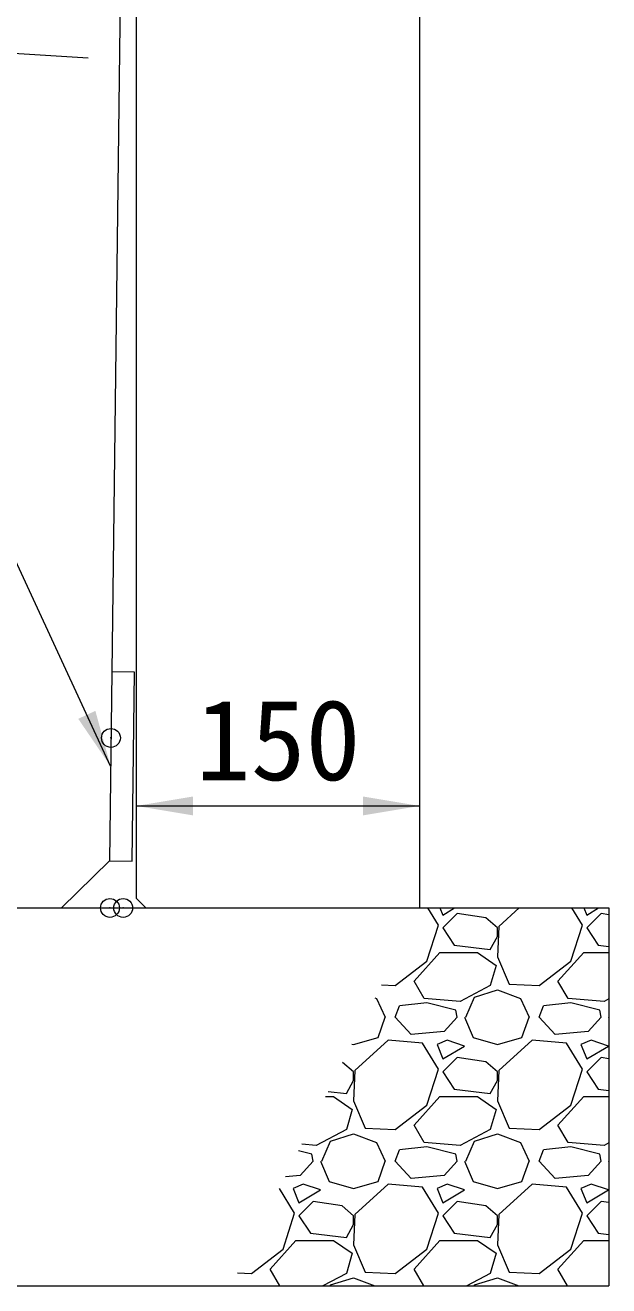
# Model space of a CAD drawing. Units: millimetres at full size; details may follow other scales. Extents: x 172874 to 217143, y 854931 to 903297.
# Drawn here: x 192022 to 192331, y 859681 to 860349 of the extents above; entities that cross this region are included whole.
import ezdxf
from ezdxf.enums import TextEntityAlignment as Align

# ---------------------------------------------------------------- set-up
doc = ezdxf.new("R2010")
doc.units = ezdxf.units.MM
doc.header["$LTSCALE"] = 20
doc.header["$PDMODE"] = 32
doc.header["$PDSIZE"] = 10
doc.linetypes.add('USER2', pattern=[4.7625, 3.175, -1.5875])
for name, color, linetype, lineweight in [('セットプレート', 3, 'Continuous', 13), ('パネックスKDS', 2, 'Continuous', 13), ('基礎材', 7, 'Continuous', 15), ('寸法線', 7, 'Continuous', 13), ('引出線', 4, 'Continuous', 13), ('本体', 2, 'Continuous', 13), ('補助線', 8, 'Continuous', 13), ('ﾊｯﾁﾝｸﾞ', 7, 'Continuous', 5)]:
    doc.layers.add(name, color=color, linetype=linetype, lineweight=lineweight)
doc.styles.add('ＭＳ ゴシック', font='')
doc.styles.get('ＭＳ ゴシック').set_extended_font_data('MS Gothic')

# ---------------------------------------------------------------- blocks, each defined once
blk = doc.blocks.new('filled_arrow')
at = {"color": 0, "linetype": 'Continuous', "lineweight": -2}
blk.add_solid([(7.5, 1.25), (0, 0), (7.5, -1.25)], dxfattribs=at)

msp = doc.modelspace()

# ---------------------------------------------------------------- linework, layer by layer
at = {"layer": 'セットプレート'}
msp.add_lwpolyline([(192066.91, 859906.42), (192078.91, 859906.27), (192080.14, 860006.26), (192068.14, 860006.41)], close=True, dxfattribs=at)
at = {"layer": 'パネックスKDS'}
for p, q in [((192231.21, 859881.42), (192231.21, 861971.42)), ((192081.21, 859886.42), (192081.21, 860641.42)), ((192081.21, 859886.42), (192086.21, 859881.42)), ((192086.21, 859881.42), (192231.21, 859881.42))]:
    msp.add_line(p, q, dxfattribs=at)
at = {"layer": '基礎材'}
for p, q in [((191485.82, 859881.42), (192331.21, 859881.42)), ((192331.21, 859881.42), (192331.21, 859681.42)), ((191485.82, 859681.42), (192331.21, 859681.42))]:
    msp.add_line(p, q, dxfattribs=at)
at = {"layer": '寸法線'}
for p, q in [((192081.21, 859935.42), (192231.21, 859935.42)), ((192081.21, 859911.42), (192081.21, 859935.42)), ((192231.21, 859906.42), (192231.21, 859935.42))]:
    msp.add_line(p, q, dxfattribs=at)
at = {"layer": '引出線'}
msp.add_lwpolyline([(192067.53, 859956.41), (191982.69, 860139.88), (191751.33, 860139.88)], dxfattribs=at)
at = {"layer": '本体'}
for p, q in [((192076.21, 860661.42), (192066.91, 859906.42)), ((192041.6, 859881.42), (192066.91, 859906.42)), ((191585.82, 859881.42), (192041.6, 859881.42))]:
    msp.add_line(p, q, dxfattribs=at)
at = {"layer": '本体', "linetype": 'USER2'}
msp.add_line((191992.27, 860335.42), (192072.14, 860330.42), dxfattribs=at)
at = {"layer": '補助線'}
for p in [(192067.71, 859971.42), (192067.21, 859881.42), (192074.21, 859881.42), (192074.21, 859881.42)]:
    msp.add_point(p, dxfattribs=at)
at = {"layer": 'ﾊｯﾁﾝｸﾞ'}
for p, q in [((192241.1, 859872.34), (192235.55, 859881.42)), ((192241.88, 859881.42), (192243.38, 859877.67)), ((192243.38, 859877.67), (192249.62, 859881.42)), ((192251, 859878.44), (192243.38, 859870.82)), ((192266.24, 859876.15), (192251, 859878.44)), ((192283.88, 859881.42), (192273.1, 859871.58)), ((192317.3, 859872.34), (192311.75, 859881.42)), ((192318.08, 859881.42), (192319.58, 859877.67)), ((192319.58, 859877.67), (192325.82, 859881.42)), ((192327.2, 859878.44), (192319.58, 859870.82)), ((192331.21, 859877.83), (192327.2, 859878.44)), ((192235, 859853.29), (192241.1, 859872.34)), ((192243.38, 859870.82), (192249.48, 859861.67)), ((192272.34, 859870.82), (192266.24, 859876.15)), ((192273.1, 859871.58), (192272.34, 859855.58)), ((192272.34, 859866.24), (192272.34, 859870.82)), ((192311.2, 859853.29), (192317.3, 859872.34)), ((192319.58, 859870.82), (192325.68, 859861.67)), ((192268.53, 859859.39), (192272.34, 859866.24)), ((192228.14, 859842.62), (192241.86, 859857.86)), ((192241.86, 859857.86), (192261.67, 859857.86)), ((192249.48, 859861.67), (192268.53, 859859.39)), ((192261.67, 859857.86), (192271.58, 859851)), ((192304.34, 859842.62), (192318.06, 859857.86)), ((192318.06, 859857.86), (192331.22, 859857.86)), ((192325.68, 859861.67), (192331.22, 859861.01)), ((192218.24, 859840.34), (192235, 859853.29)), ((192271.58, 859851), (192268.53, 859840.34)), ((192272.34, 859855.58), (192278.43, 859841.1)), ((192294.44, 859840.34), (192311.2, 859853.29)), ((192210.88, 859840.69), (192218.24, 859840.34)), ((192233.48, 859833.48), (192228.14, 859842.62)), ((192268.53, 859840.34), (192252.53, 859831.95)), ((192260.15, 859834.24), (192272.34, 859838.05)), ((192272.34, 859838.05), (192284.53, 859833.48)), ((192278.43, 859841.1), (192294.44, 859840.34)), ((192309.68, 859833.48), (192304.34, 859842.62)), ((192207.44, 859833.81), (192208.33, 859833.48)), ((192208.33, 859833.48), (192212.9, 859823.57)), ((192235, 859831.19), (192220.52, 859829.67)), ((192252.53, 859831.95), (192233.48, 859833.48)), ((192250.24, 859827.38), (192235, 859831.19)), ((192255.57, 859823.57), (192260.15, 859834.24)), ((192284.53, 859833.48), (192289.1, 859823.57)), ((192311.2, 859831.19), (192296.72, 859829.67)), ((192328.73, 859831.95), (192309.68, 859833.48)), ((192326.44, 859827.38), (192311.2, 859831.19)), ((192331.22, 859833.26), (192328.73, 859831.95)), ((192209.09, 859812.9), (192212.9, 859823.57)), ((192218.24, 859823.57), (192220.52, 859829.67)), ((192226.62, 859814.43), (192218.24, 859823.57)), ((192251, 859823.57), (192244.14, 859815.95)), ((192251, 859823.57), (192250.24, 859827.38)), ((192254.81, 859823.57), (192259.38, 859812.9)), ((192285.29, 859812.9), (192289.1, 859823.57)), ((192294.44, 859823.57), (192296.72, 859829.67)), ((192302.82, 859814.43), (192294.44, 859823.57)), ((192327.2, 859823.57), (192320.34, 859815.95)), ((192327.2, 859823.57), (192326.44, 859827.38)), ((192331.01, 859823.57), (192331.23, 859823.07)), ((192196.14, 859809.09), (192209.09, 859812.9)), ((192214.43, 859811.38), (192196.9, 859795.38)), ((192232.71, 859809.86), (192214.43, 859811.38)), ((192244.14, 859815.95), (192226.62, 859814.43)), ((192245.67, 859811.38), (192240.33, 859809.09)), ((192254.81, 859808.33), (192245.67, 859811.38)), ((192259.38, 859812.9), (192272.34, 859809.09)), ((192272.34, 859809.09), (192285.29, 859812.9)), ((192290.63, 859811.38), (192273.1, 859795.38)), ((192308.91, 859809.86), (192290.63, 859811.38)), ((192320.34, 859815.95), (192302.82, 859814.43)), ((192321.87, 859811.38), (192316.53, 859809.09)), ((192331.01, 859808.33), (192321.87, 859811.38)), ((192195.22, 859809.37), (192196.14, 859809.09)), ((192241.1, 859796.14), (192232.71, 859809.86)), ((192240.33, 859809.09), (192243.38, 859801.47)), ((192243.38, 859801.47), (192254.81, 859808.33)), ((192317.3, 859796.14), (192308.91, 859809.86)), ((192316.53, 859809.09), (192319.58, 859801.47)), ((192319.58, 859801.47), (192331.01, 859808.33)), ((192196.14, 859794.62), (192190.36, 859799.67)), ((192251, 859802.24), (192243.38, 859794.62)), ((192266.24, 859799.95), (192251, 859802.24)), ((192272.34, 859794.62), (192266.24, 859799.95)), ((192327.2, 859802.24), (192319.58, 859794.62)), ((192331.23, 859801.63), (192327.2, 859802.24)), ((192192.33, 859783.19), (192196.14, 859790.04)), ((192196.9, 859795.38), (192196.14, 859779.38)), ((192196.14, 859790.04), (192196.14, 859794.62)), ((192235, 859777.09), (192241.1, 859796.14)), ((192243.38, 859794.62), (192249.48, 859785.47)), ((192268.53, 859783.19), (192272.34, 859790.04)), ((192273.1, 859795.38), (192272.34, 859779.38)), ((192272.34, 859790.04), (192272.34, 859794.62)), ((192311.2, 859777.09), (192317.3, 859796.14)), ((192319.58, 859794.62), (192325.68, 859785.47)), ((192182.7, 859784.34), (192192.33, 859783.19)), ((192249.48, 859785.47), (192268.53, 859783.19)), ((192325.68, 859785.47), (192331.24, 859784.81)), ((192181.36, 859781.66), (192185.47, 859781.66)), ((192185.47, 859781.66), (192195.38, 859774.8)), ((192196.14, 859779.38), (192202.23, 859764.9)), ((192218.24, 859764.14), (192235, 859777.09)), ((192228.14, 859766.42), (192241.86, 859781.66)), ((192241.86, 859781.66), (192261.67, 859781.66)), ((192261.67, 859781.66), (192271.58, 859774.8)), ((192272.34, 859779.38), (192278.43, 859764.9)), ((192294.44, 859764.14), (192311.2, 859777.09)), ((192304.34, 859766.42), (192318.06, 859781.66)), ((192318.06, 859781.66), (192331.24, 859781.66)), ((192195.38, 859774.8), (192192.33, 859764.14)), ((192271.58, 859774.8), (192268.53, 859764.14)), ((192192.33, 859764.14), (192176.33, 859755.75)), ((192202.23, 859764.9), (192218.24, 859764.14)), ((192233.48, 859757.28), (192228.14, 859766.42)), ((192268.53, 859764.14), (192252.53, 859755.75)), ((192278.43, 859764.9), (192294.44, 859764.14)), ((192309.68, 859757.28), (192304.34, 859766.42)), ((192179.37, 859747.37), (192183.95, 859758.04)), ((192183.95, 859758.04), (192196.14, 859761.85)), ((192196.14, 859761.85), (192208.33, 859757.28)), ((192208.33, 859757.28), (192212.9, 859747.37)), ((192252.53, 859755.75), (192233.48, 859757.28)), ((192255.57, 859747.37), (192260.15, 859758.04)), ((192260.15, 859758.04), (192272.34, 859761.85)), ((192272.34, 859761.85), (192284.53, 859757.28)), ((192284.53, 859757.28), (192289.1, 859747.37)), ((192328.73, 859755.75), (192309.68, 859757.28)), ((192331.24, 859757.07), (192328.73, 859755.75)), ((192174.04, 859751.18), (192166.99, 859752.94)), ((192176.33, 859755.75), (192168.7, 859756.36)), ((192174.8, 859747.37), (192174.04, 859751.18)), ((192218.24, 859747.37), (192220.52, 859753.47)), ((192235, 859754.99), (192220.52, 859753.47)), ((192250.24, 859751.18), (192235, 859754.99)), ((192251, 859747.37), (192250.24, 859751.18)), ((192294.44, 859747.37), (192296.72, 859753.47)), ((192311.2, 859754.99), (192296.72, 859753.47)), ((192326.44, 859751.18), (192311.2, 859754.99)), ((192327.2, 859747.37), (192326.44, 859751.18)), ((192174.8, 859747.37), (192167.94, 859739.75)), ((192178.61, 859747.37), (192183.18, 859736.7)), ((192209.09, 859736.7), (192212.9, 859747.37)), ((192226.62, 859738.23), (192218.24, 859747.37)), ((192251, 859747.37), (192244.14, 859739.75)), ((192254.81, 859747.37), (192259.38, 859736.7)), ((192285.29, 859736.7), (192289.1, 859747.37)), ((192302.82, 859738.23), (192294.44, 859747.37)), ((192327.2, 859747.37), (192320.34, 859739.75)), ((192331.01, 859747.37), (192331.24, 859746.83)), ((192167.94, 859739.75), (192160.05, 859739.07)), ((192183.18, 859736.7), (192196.14, 859732.89)), ((192196.14, 859732.89), (192209.09, 859736.7)), ((192244.14, 859739.75), (192226.62, 859738.23)), ((192259.38, 859736.7), (192272.34, 859732.89)), ((192272.34, 859732.89), (192285.29, 859736.7)), ((192320.34, 859739.75), (192302.82, 859738.23)), ((192164.9, 859719.94), (192156.97, 859732.91)), ((192169.47, 859735.18), (192164.13, 859732.89)), ((192164.13, 859732.89), (192167.18, 859725.27)), ((192167.18, 859725.27), (192178.61, 859732.13)), ((192178.61, 859732.13), (192169.47, 859735.18)), ((192214.43, 859735.18), (192196.9, 859719.18)), ((192232.71, 859733.66), (192214.43, 859735.18)), ((192241.1, 859719.94), (192232.71, 859733.66)), ((192245.67, 859735.18), (192240.33, 859732.89)), ((192240.33, 859732.89), (192243.38, 859725.27)), ((192243.38, 859725.27), (192254.81, 859732.13)), ((192254.81, 859732.13), (192245.67, 859735.18)), ((192290.63, 859735.18), (192273.1, 859719.18)), ((192308.91, 859733.66), (192290.63, 859735.18)), ((192317.3, 859719.94), (192308.91, 859733.66)), ((192321.87, 859735.18), (192316.53, 859732.89)), ((192316.53, 859732.89), (192319.58, 859725.27)), ((192319.58, 859725.27), (192331.01, 859732.13)), ((192331.01, 859732.13), (192321.87, 859735.18)), ((192174.8, 859726.04), (192167.18, 859718.42)), ((192190.04, 859723.75), (192174.8, 859726.04)), ((192196.14, 859718.42), (192190.04, 859723.75)), ((192251, 859726.04), (192243.38, 859718.42)), ((192266.24, 859723.75), (192251, 859726.04)), ((192272.34, 859718.42), (192266.24, 859723.75)), ((192327.2, 859726.04), (192319.58, 859718.42)), ((192331.25, 859725.43), (192327.2, 859726.04)), ((192158.8, 859700.89), (192164.9, 859719.94)), ((192167.18, 859718.42), (192173.28, 859709.27)), ((192196.9, 859719.18), (192196.14, 859703.18)), ((192196.14, 859713.84), (192196.14, 859718.42)), ((192235, 859700.89), (192241.1, 859719.94)), ((192243.38, 859718.42), (192249.48, 859709.27)), ((192273.1, 859719.18), (192272.34, 859703.18)), ((192272.34, 859713.84), (192272.34, 859718.42)), ((192311.2, 859700.89), (192317.3, 859719.94)), ((192319.58, 859718.42), (192325.68, 859709.27)), ((192192.33, 859706.99), (192196.14, 859713.84)), ((192268.53, 859706.99), (192272.34, 859713.84)), ((192151.94, 859690.22), (192165.66, 859705.46)), ((192165.66, 859705.46), (192185.47, 859705.46)), ((192173.28, 859709.27), (192192.33, 859706.99)), ((192185.47, 859705.46), (192195.38, 859698.6)), ((192228.14, 859690.22), (192241.86, 859705.46)), ((192241.86, 859705.46), (192261.67, 859705.46)), ((192249.48, 859709.27), (192268.53, 859706.99)), ((192261.67, 859705.46), (192271.58, 859698.6)), ((192304.34, 859690.22), (192318.06, 859705.46)), ((192318.06, 859705.46), (192331.25, 859705.46)), ((192325.68, 859709.27), (192331.25, 859708.6)), ((192142.04, 859687.94), (192158.8, 859700.89)), ((192195.38, 859698.6), (192192.33, 859687.94)), ((192196.14, 859703.18), (192202.23, 859688.7)), ((192218.24, 859687.94), (192235, 859700.89)), ((192271.58, 859698.6), (192268.53, 859687.94)), ((192272.34, 859703.18), (192278.43, 859688.7)), ((192294.44, 859687.94), (192311.2, 859700.89)), ((192157.08, 859681.42), (192151.94, 859690.22)), ((192233.28, 859681.42), (192228.14, 859690.22)), ((192309.48, 859681.42), (192304.34, 859690.22)), ((192134.65, 859688.29), (192142.04, 859687.94)), ((192192.33, 859687.94), (192179.89, 859681.42)), ((192183.95, 859681.84), (192196.14, 859685.65)), ((192196.14, 859685.65), (192207.42, 859681.42)), ((192202.23, 859688.7), (192218.24, 859687.94)), ((192268.53, 859687.94), (192256.09, 859681.42)), ((192260.15, 859681.84), (192272.34, 859685.65)), ((192272.34, 859685.65), (192283.62, 859681.42)), ((192278.43, 859688.7), (192294.44, 859687.94)), ((192131.21, 859681.42), (192131.22, 859681.42)), ((192183.77, 859681.42), (192183.95, 859681.84)), ((192259.97, 859681.42), (192260.15, 859681.84))]:
    msp.add_line(p, q, dxfattribs=at)

# ---------------------------------------------------------------- block references
at = {"layer": '寸法線', "xscale": 4, "yscale": 4}
msp.add_blockref('filled_arrow', (192081.21, 859935.42), dxfattribs=at)
at = {"layer": '寸法線', "xscale": 4, "yscale": 4, "rotation": 180}
msp.add_blockref('filled_arrow', (192231.21, 859935.42), dxfattribs=at)
at = {"layer": '引出線', "xscale": 4, "yscale": 4, "rotation": 114.8}
msp.add_blockref('filled_arrow', (192067.53, 859956.41), dxfattribs=at)

# ---------------------------------------------------------------- texts
at = {"layer": '寸法線', "style": 'ＭＳ ゴシック'}
msp.add_text('150', height=42.72, dxfattribs=at).set_placement((192156.21, 859970.42), align=Align.MIDDLE_CENTER)

doc.saveas('drawing.dxf')
